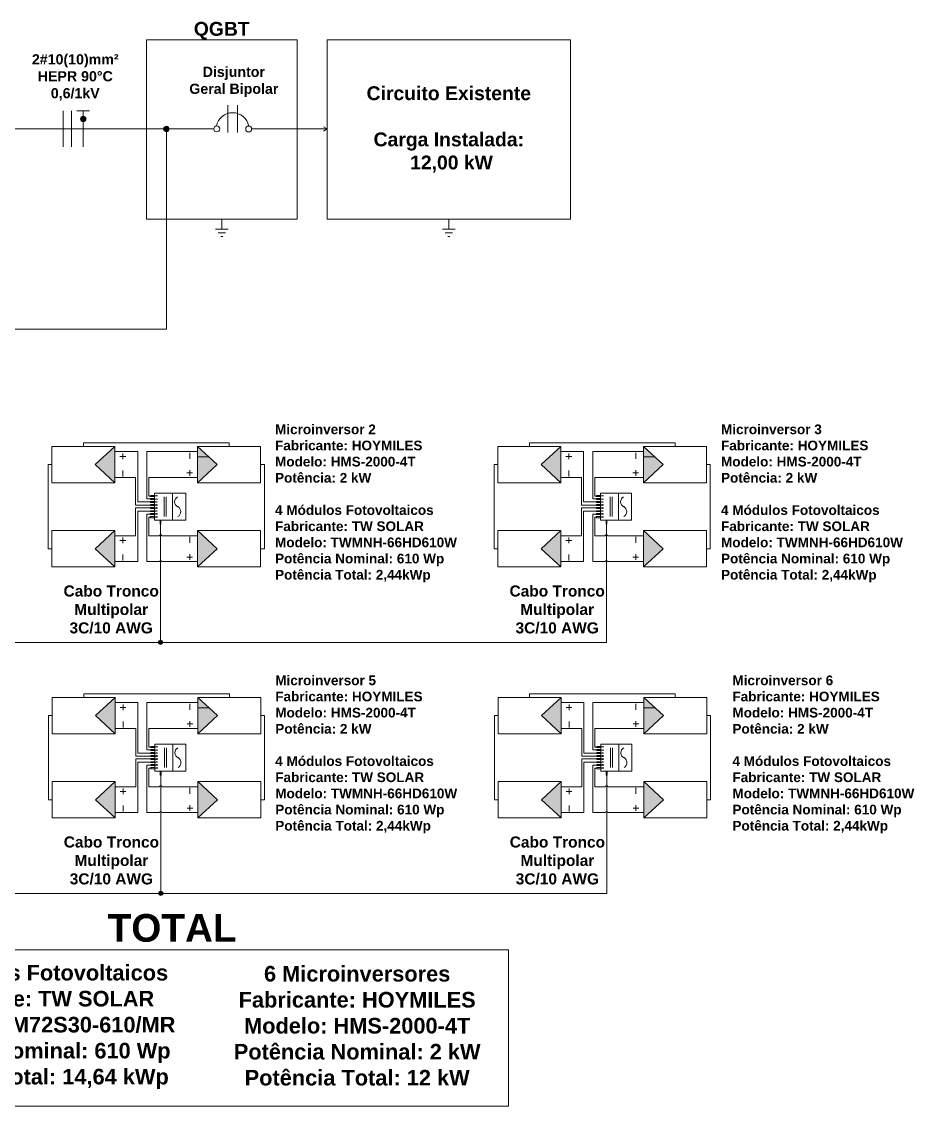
# Model space of a CAD drawing. Header units: millimetres. Extents: x 3949 to 5857, y -1969 to -943.
# Drawn here: x 5359.2 to 5400.7, y -1937.2 to -1886.8 of the extents above; entities that cross this region are included whole.
import ezdxf

# ---------------------------------------------------------------- set-up
doc = ezdxf.new("R2010")
doc.units = ezdxf.units.MM
doc.layers.add('DESENHO', color=7, linetype='Continuous', lineweight=0)
doc.styles.add('Annotative', font='arial.ttf')
doc.styles.add('PDF Arial', font='arial.ttf')

msp = doc.modelspace()

# ---------------------------------------------------------------- hatches: boundary and pattern name
at = {"layer": 'DESENHO', "lineweight": 0}
h = msp.add_hatch(color=256, dxfattribs=at)
h.dxf.hatch_style = 1
h.paths.add_polyline_path([(5362.013, -1891.181, 0.414214), (5361.888, -1891.306, 0.414214), (5362.013, -1891.431)])
h.paths.add_polyline_path([(5362.138, -1891.306, 0.414214), (5362.013, -1891.181), (5362.013, -1891.431, 0.414214)])
h = msp.add_hatch(color=256, dxfattribs=at)
h.dxf.hatch_style = 1
h.paths.add_polyline_path([(5366.011, -1891.77, 0.414214), (5365.886, -1891.645), (5365.886, -1891.895, 0.414214)])
h.paths.add_polyline_path([(5365.886, -1891.645, 0.414214), (5365.761, -1891.77, 0.414214), (5365.886, -1891.895)])
h = msp.add_hatch(color=7, dxfattribs=at)
h.dxf.hatch_style = 1
h.paths.add_polyline_path([(5362.576, -1907.38), (5363.491, -1908.225), (5363.491, -1906.536)])
h = msp.add_hatch(dxfattribs=at)
h.set_pattern_fill('ANGLE', scale=1.5, angle=180)
h.set_pattern_definition([(180, (10015.776, 900.95), (-4e-15, -10.4775), [7.62, -2.8575]), (270, (10015.776, 900.95), (10.4775, -4e-15), [7.62, -2.8575])])
h.paths.add_polyline_path([(5367.334, -1906.536), (5367.334, -1908.225), (5368.25, -1907.38)])
h = msp.add_hatch(color=7, dxfattribs=at)
h.dxf.hatch_style = 1
h.paths.add_polyline_path([(5368.25, -1907.38), (5367.334, -1906.536), (5367.334, -1908.225)])
h = msp.add_hatch(color=7, dxfattribs=at)
h.dxf.hatch_style = 1
h.paths.add_polyline_path([(5383.321, -1907.38), (5384.236, -1908.225), (5384.236, -1906.536)])
h = msp.add_hatch(dxfattribs=at)
h.set_pattern_fill('ANGLE', scale=1.5, angle=180)
h.set_pattern_definition([(180, (10036.521, 900.95), (-4e-15, -10.4775), [7.62, -2.8575]), (270, (10036.521, 900.95), (10.4775, -4e-15), [7.62, -2.8575])])
h.paths.add_polyline_path([(5388.079, -1906.536), (5388.079, -1908.225), (5388.994, -1907.38)])
h = msp.add_hatch(color=7, dxfattribs=at)
h.dxf.hatch_style = 1
h.paths.add_polyline_path([(5388.994, -1907.38), (5388.079, -1906.536), (5388.079, -1908.225)])
h = msp.add_hatch(color=7, dxfattribs=at)
h.dxf.hatch_style = 1
h.paths.add_polyline_path([(5362.576, -1911.289), (5363.491, -1910.444), (5363.491, -1912.134)])
h = msp.add_hatch(color=7, dxfattribs=at)
h.dxf.hatch_style = 1
h.paths.add_polyline_path([(5368.25, -1911.289), (5367.334, -1912.134), (5367.334, -1910.444)])
h = msp.add_hatch(color=7, dxfattribs=at)
h.dxf.hatch_style = 1
h.paths.add_polyline_path([(5383.321, -1911.289), (5384.236, -1910.444), (5384.236, -1912.134)])
h = msp.add_hatch(color=7, dxfattribs=at)
h.dxf.hatch_style = 1
h.paths.add_polyline_path([(5388.994, -1911.289), (5388.079, -1912.134), (5388.079, -1910.444)])
h = msp.add_hatch(color=5, dxfattribs=at)
h.dxf.hatch_style = 1
h.paths.add_polyline_path([(5365.708, -1915.644, 1), (5365.51, -1915.644, 1)])
h = msp.add_hatch(color=7, dxfattribs=at)
h.dxf.hatch_style = 1
h.paths.add_polyline_path([(5362.586, -1919.052), (5363.501, -1919.897), (5363.501, -1918.207)])
h = msp.add_hatch(dxfattribs=at)
h.set_pattern_fill('ANGLE', scale=1.5, angle=180)
h.set_pattern_definition([(180, (10015.786, 889.279), (-4e-15, -10.4775), [7.62, -2.8575]), (270, (10015.786, 889.279), (10.4775, -4e-15), [7.62, -2.8575])])
h.paths.add_polyline_path([(5367.345, -1918.207), (5367.345, -1919.897), (5368.26, -1919.052)])
h = msp.add_hatch(color=7, dxfattribs=at)
h.dxf.hatch_style = 1
h.paths.add_polyline_path([(5368.26, -1919.052), (5367.345, -1918.207), (5367.345, -1919.897)])
h = msp.add_hatch(color=7, dxfattribs=at)
h.dxf.hatch_style = 1
h.paths.add_polyline_path([(5383.331, -1919.052), (5384.246, -1919.897), (5384.246, -1918.207)])
h = msp.add_hatch(dxfattribs=at)
h.set_pattern_fill('ANGLE', scale=1.5, angle=180)
h.set_pattern_definition([(180, (10036.531, 889.279), (-4e-15, -10.4775), [7.62, -2.8575]), (270, (10036.531, 889.279), (10.4775, -4e-15), [7.62, -2.8575])])
h.paths.add_polyline_path([(5388.09, -1918.207), (5388.09, -1919.897), (5389.005, -1919.052)])
h = msp.add_hatch(color=7, dxfattribs=at)
h.dxf.hatch_style = 1
h.paths.add_polyline_path([(5389.005, -1919.052), (5388.09, -1918.207), (5388.09, -1919.897)])
h = msp.add_hatch(color=7, dxfattribs=at)
h.dxf.hatch_style = 1
h.paths.add_polyline_path([(5362.586, -1922.961), (5363.501, -1922.116), (5363.501, -1923.806)])
h = msp.add_hatch(color=7, dxfattribs=at)
h.dxf.hatch_style = 1
h.paths.add_polyline_path([(5368.26, -1922.961), (5367.345, -1923.806), (5367.345, -1922.116)])
h = msp.add_hatch(color=7, dxfattribs=at)
h.dxf.hatch_style = 1
h.paths.add_polyline_path([(5383.331, -1922.961), (5384.246, -1922.116), (5384.246, -1923.806)])
h = msp.add_hatch(color=7, dxfattribs=at)
h.dxf.hatch_style = 1
h.paths.add_polyline_path([(5389.005, -1922.961), (5388.09, -1923.806), (5388.09, -1922.116)])
h = msp.add_hatch(color=5, dxfattribs=at)
h.dxf.hatch_style = 1
h.paths.add_polyline_path([(5365.719, -1927.315, 1), (5365.52, -1927.315, 1)])

# ---------------------------------------------------------------- linework, layer by layer
for p, q in [((5368.737, -1891.939), (5368.737, -1890.672)), ((5369.193, -1891.939), (5369.193, -1890.672)), ((5361.074, -1892.605), (5361.074, -1890.936)), ((5361.469, -1892.605), (5361.469, -1890.936)), ((5361.716, -1890.936), (5362.013, -1890.936)), ((5362.013, -1892.605), (5362.013, -1890.936)), ((5362.013, -1890.936), (5362.31, -1890.936)), ((5373.356, -1891.77), (5373.189, -1891.668)), ((5373.189, -1891.878), (5373.356, -1891.77))]:
    msp.add_line(p, q, dxfattribs=at)
at = {"layer": 'DESENHO', "color": 5, "lineweight": 0}
for p, q in [((5358.535, -1891.77), (5368.088, -1891.77)), ((5365.886, -1891.77), (5365.886, -1901.082)), ((5369.848, -1891.77), (5373.356, -1891.77)), ((5325.18, -1901.082), (5365.886, -1901.082)), ((5363.491, -1906.777), (5364.547, -1906.777)), ((5364.547, -1906.777), (5364.547, -1909.118)), ((5364.966, -1908.976), (5364.966, -1906.777)), ((5364.966, -1906.777), (5367.334, -1906.777)), ((5384.236, -1906.777), (5385.291, -1906.777)), ((5385.291, -1906.777), (5385.291, -1909.118)), ((5385.711, -1908.976), (5385.711, -1906.777)), ((5385.711, -1906.777), (5388.079, -1906.777)), ((5364.452, -1907.984), (5363.491, -1907.984)), ((5364.452, -1909.26), (5364.452, -1907.984)), ((5367.334, -1907.984), (5365.061, -1907.984)), ((5365.061, -1907.984), (5365.061, -1908.841)), ((5385.197, -1907.984), (5384.236, -1907.984)), ((5385.197, -1909.26), (5385.197, -1907.984)), ((5388.079, -1907.984), (5385.806, -1907.984)), ((5385.806, -1907.984), (5385.806, -1908.841)), ((5365.061, -1908.841), (5365.142, -1908.841)), ((5385.806, -1908.841), (5385.887, -1908.841)), ((5365.142, -1909.26), (5364.452, -1909.26)), ((5365.142, -1909.396), (5364.452, -1909.396)), ((5364.452, -1909.396), (5364.452, -1910.686)), ((5364.547, -1909.118), (5365.142, -1909.118)), ((5365.142, -1908.976), (5364.966, -1908.976)), ((5385.887, -1909.26), (5385.197, -1909.26)), ((5385.887, -1909.396), (5385.197, -1909.396)), ((5385.197, -1909.396), (5385.197, -1910.686)), ((5385.291, -1909.118), (5385.887, -1909.118)), ((5385.887, -1908.976), (5385.711, -1908.976)), ((5364.547, -1909.545), (5365.142, -1909.545)), ((5364.547, -1911.892), (5364.547, -1909.545)), ((5365.142, -1909.68), (5364.966, -1909.68)), ((5364.966, -1909.68), (5364.966, -1911.892)), ((5365.061, -1910.686), (5365.061, -1909.822)), ((5365.061, -1909.822), (5365.142, -1909.822)), ((5385.291, -1909.545), (5385.887, -1909.545)), ((5385.291, -1911.892), (5385.291, -1909.545)), ((5385.887, -1909.68), (5385.711, -1909.68)), ((5385.711, -1909.68), (5385.711, -1911.892)), ((5385.806, -1910.686), (5385.806, -1909.822)), ((5385.806, -1909.822), (5385.887, -1909.822)), ((5365.609, -1910.147), (5365.609, -1915.644)), ((5386.354, -1910.147), (5386.354, -1915.644)), ((5364.452, -1910.686), (5363.491, -1910.686)), ((5365.555, -1910.686), (5365.061, -1910.686)), ((5367.334, -1910.686), (5365.663, -1910.686)), ((5385.197, -1910.686), (5384.236, -1910.686)), ((5386.3, -1910.686), (5385.806, -1910.686)), ((5388.079, -1910.686), (5386.408, -1910.686)), ((5363.491, -1911.892), (5364.547, -1911.892)), ((5364.966, -1911.892), (5365.555, -1911.892)), ((5365.663, -1911.892), (5367.334, -1911.892)), ((5384.236, -1911.892), (5385.291, -1911.892)), ((5385.711, -1911.892), (5386.3, -1911.892)), ((5386.408, -1911.892), (5388.079, -1911.892)), ((5344.765, -1915.644), (5365.609, -1915.644)), ((5365.51, -1915.644), (5386.354, -1915.644)), ((5363.501, -1918.449), (5364.557, -1918.449)), ((5364.557, -1918.449), (5364.557, -1920.79)), ((5364.977, -1920.648), (5364.977, -1918.449)), ((5364.977, -1918.449), (5367.345, -1918.449)), ((5384.246, -1918.449), (5385.302, -1918.449)), ((5385.302, -1918.449), (5385.302, -1920.79)), ((5385.721, -1920.648), (5385.721, -1918.449)), ((5385.721, -1918.449), (5388.09, -1918.449)), ((5364.462, -1919.655), (5363.501, -1919.655)), ((5364.462, -1920.932), (5364.462, -1919.655)), ((5367.345, -1919.655), (5365.071, -1919.655)), ((5365.071, -1919.655), (5365.071, -1920.512)), ((5385.207, -1919.655), (5384.246, -1919.655)), ((5385.207, -1920.932), (5385.207, -1919.655)), ((5388.09, -1919.655), (5385.816, -1919.655)), ((5385.816, -1919.655), (5385.816, -1920.512)), ((5365.071, -1920.512), (5365.152, -1920.512)), ((5385.816, -1920.512), (5385.897, -1920.512)), ((5365.152, -1920.932), (5364.462, -1920.932)), ((5364.557, -1920.79), (5365.152, -1920.79)), ((5365.152, -1920.648), (5364.977, -1920.648)), ((5385.897, -1920.932), (5385.207, -1920.932)), ((5385.302, -1920.79), (5385.897, -1920.79)), ((5385.897, -1920.648), (5385.721, -1920.648)), ((5365.152, -1921.067), (5364.462, -1921.067)), ((5364.462, -1921.067), (5364.462, -1922.358)), ((5364.557, -1921.216), (5365.152, -1921.216)), ((5364.557, -1923.564), (5364.557, -1921.216)), ((5365.152, -1921.352), (5364.977, -1921.352)), ((5364.977, -1921.352), (5364.977, -1923.564)), ((5365.071, -1922.358), (5365.071, -1921.494)), ((5365.071, -1921.494), (5365.152, -1921.494)), ((5385.897, -1921.067), (5385.207, -1921.067)), ((5385.207, -1921.067), (5385.207, -1922.358)), ((5385.302, -1921.216), (5385.897, -1921.216)), ((5385.302, -1923.564), (5385.302, -1921.216)), ((5385.897, -1921.352), (5385.721, -1921.352)), ((5385.721, -1921.352), (5385.721, -1923.564)), ((5385.816, -1922.358), (5385.816, -1921.494)), ((5385.816, -1921.494), (5385.897, -1921.494)), ((5365.619, -1921.818), (5365.619, -1927.315)), ((5386.364, -1921.818), (5386.364, -1927.315)), ((5364.462, -1922.358), (5363.501, -1922.358)), ((5365.565, -1922.358), (5365.071, -1922.358)), ((5367.345, -1922.358), (5365.673, -1922.358)), ((5385.207, -1922.358), (5384.246, -1922.358)), ((5386.31, -1922.358), (5385.816, -1922.358)), ((5388.09, -1922.358), (5386.418, -1922.358)), ((5363.501, -1923.564), (5364.557, -1923.564)), ((5364.977, -1923.564), (5365.565, -1923.564)), ((5365.673, -1923.564), (5367.345, -1923.564)), ((5384.246, -1923.564), (5385.302, -1923.564)), ((5385.721, -1923.564), (5386.31, -1923.564)), ((5386.418, -1923.564), (5388.09, -1923.564)), ((5344.775, -1927.315), (5365.619, -1927.315)), ((5365.52, -1927.315), (5386.364, -1927.315))]:
    msp.add_line(p, q, dxfattribs=at)
at = {"layer": 'DESENHO', "color": 3, "lineweight": 0}
for p, q in [((5368.459, -1896.426), (5368.459, -1895.964)), ((5379.019, -1896.426), (5379.019, -1895.964)), ((5368.417, -1896.765), (5368.502, -1896.765)), ((5378.977, -1896.765), (5379.062, -1896.765)), ((5368.801, -1906.364), (5362.025, -1906.364)), ((5362.025, -1906.364), (5362.025, -1906.536)), ((5368.801, -1906.536), (5368.801, -1906.364)), ((5389.546, -1906.364), (5382.769, -1906.364)), ((5382.769, -1906.364), (5382.769, -1906.536)), ((5389.546, -1906.536), (5389.546, -1906.364)), ((5360.558, -1907.38), (5360.386, -1907.38)), ((5360.386, -1907.38), (5360.386, -1911.289)), ((5370.439, -1907.38), (5370.267, -1907.38)), ((5370.439, -1911.289), (5370.439, -1907.38)), ((5381.303, -1907.38), (5381.131, -1907.38)), ((5381.131, -1907.38), (5381.131, -1911.289)), ((5391.184, -1907.38), (5391.012, -1907.38)), ((5391.184, -1911.289), (5391.184, -1907.38)), ((5360.386, -1911.289), (5360.558, -1911.289)), ((5370.267, -1911.289), (5370.439, -1911.289)), ((5381.131, -1911.289), (5381.303, -1911.289)), ((5391.012, -1911.289), (5391.184, -1911.289)), ((5368.811, -1918.036), (5362.035, -1918.036)), ((5362.035, -1918.036), (5362.035, -1918.207)), ((5368.811, -1918.207), (5368.811, -1918.036)), ((5389.556, -1918.036), (5382.78, -1918.036)), ((5382.78, -1918.036), (5382.78, -1918.207)), ((5389.556, -1918.207), (5389.556, -1918.036)), ((5360.568, -1919.052), (5360.397, -1919.052)), ((5360.397, -1919.052), (5360.397, -1922.961)), ((5370.45, -1919.052), (5370.278, -1919.052)), ((5370.45, -1922.961), (5370.45, -1919.052)), ((5381.313, -1919.052), (5381.141, -1919.052)), ((5381.141, -1919.052), (5381.141, -1922.961)), ((5391.194, -1919.052), (5391.023, -1919.052)), ((5391.194, -1922.961), (5391.194, -1919.052)), ((5360.397, -1922.961), (5360.568, -1922.961)), ((5370.278, -1922.961), (5370.45, -1922.961)), ((5381.141, -1922.961), (5381.313, -1922.961)), ((5391.023, -1922.961), (5391.194, -1922.961))]:
    msp.add_line(p, q, dxfattribs=at)
at = {"layer": 'DESENHO', "color": 7, "lineweight": 0}
for p, q in [((5367.334, -1907.359), (5367.334, -1906.533)), ((5388.079, -1907.359), (5388.079, -1906.533)), ((5363.491, -1907.402), (5363.491, -1908.227)), ((5384.236, -1907.402), (5384.236, -1908.227)), ((5363.491, -1911.268), (5363.491, -1910.442)), ((5384.236, -1911.268), (5384.236, -1910.442)), ((5367.334, -1911.311), (5367.334, -1912.136)), ((5388.079, -1911.311), (5388.079, -1912.136)), ((5367.345, -1919.031), (5367.345, -1918.205)), ((5388.09, -1919.031), (5388.09, -1918.205)), ((5363.501, -1919.073), (5363.501, -1919.899)), ((5384.246, -1919.073), (5384.246, -1919.899)), ((5363.501, -1922.939), (5363.501, -1922.114)), ((5384.246, -1922.939), (5384.246, -1922.114)), ((5367.345, -1922.982), (5367.345, -1923.808)), ((5388.09, -1922.982), (5388.09, -1923.808))]:
    msp.add_line(p, q, dxfattribs=at)
at = {"layer": 'DESENHO', "lineweight": 0}
for points in [[(5364.95, -1887.622), (5371.968, -1887.622), (5371.968, -1895.964), (5364.95, -1895.964)], [(5384.682, -1887.622), (5373.356, -1887.622), (5373.356, -1895.964), (5384.682, -1895.964)], [(5360.558, -1906.536), (5363.491, -1906.536), (5363.491, -1908.225), (5360.558, -1908.225)], [(5370.267, -1908.225), (5367.334, -1908.225), (5367.334, -1906.536), (5370.267, -1906.536)], [(5381.303, -1906.536), (5384.236, -1906.536), (5384.236, -1908.225), (5381.303, -1908.225)], [(5391.012, -1908.225), (5388.079, -1908.225), (5388.079, -1906.536), (5391.012, -1906.536)], [(5360.558, -1912.134), (5363.491, -1912.134), (5363.491, -1910.444), (5360.558, -1910.444)], [(5370.267, -1910.444), (5367.334, -1910.444), (5367.334, -1912.134), (5370.267, -1912.134)], [(5381.303, -1912.134), (5384.236, -1912.134), (5384.236, -1910.444), (5381.303, -1910.444)], [(5391.012, -1910.444), (5388.079, -1910.444), (5388.079, -1912.134), (5391.012, -1912.134)], [(5360.568, -1918.207), (5363.501, -1918.207), (5363.501, -1919.897), (5360.568, -1919.897)], [(5370.278, -1919.897), (5367.345, -1919.897), (5367.345, -1918.207), (5370.278, -1918.207)], [(5381.313, -1918.207), (5384.246, -1918.207), (5384.246, -1919.897), (5381.313, -1919.897)], [(5391.023, -1919.897), (5388.09, -1919.897), (5388.09, -1918.207), (5391.023, -1918.207)], [(5360.568, -1923.806), (5363.501, -1923.806), (5363.501, -1922.116), (5360.568, -1922.116)], [(5370.278, -1922.116), (5367.345, -1922.116), (5367.345, -1923.806), (5370.278, -1923.806)], [(5381.313, -1923.806), (5384.246, -1923.806), (5384.246, -1922.116), (5381.313, -1922.116)], [(5391.023, -1922.116), (5388.09, -1922.116), (5388.09, -1923.806), (5391.023, -1923.806)], [(5351.496, -1929.942), (5381.79, -1929.942), (5381.79, -1937.218), (5351.496, -1937.218)]]:
    msp.add_lwpolyline(points, close=True, dxfattribs=at)
at = {"layer": 'DESENHO', "color": 3, "lineweight": 0}
for points in [[(5368.162, -1896.426), (5368.459, -1896.426), (5368.756, -1896.426)], [(5368.289, -1896.595), (5368.459, -1896.595), (5368.629, -1896.595)], [(5378.722, -1896.426), (5379.019, -1896.426), (5379.316, -1896.426)], [(5378.849, -1896.595), (5379.019, -1896.595), (5379.189, -1896.595)]]:
    msp.add_lwpolyline(points, dxfattribs=at)
at = {"layer": 'DESENHO', "color": 18, "lineweight": 0, "true_color": 0x000000}
for points in [[(5363.491, -1906.536), (5362.576, -1907.38), (5363.491, -1908.225)], [(5367.334, -1908.225), (5368.25, -1907.38), (5367.334, -1906.536)], [(5384.236, -1906.536), (5383.321, -1907.38), (5384.236, -1908.225)], [(5388.079, -1908.225), (5388.994, -1907.38), (5388.079, -1906.536)], [(5363.491, -1912.134), (5362.576, -1911.289), (5363.491, -1910.444)], [(5367.334, -1910.444), (5368.25, -1911.289), (5367.334, -1912.134)], [(5384.236, -1912.134), (5383.321, -1911.289), (5384.236, -1910.444)], [(5388.079, -1910.444), (5388.994, -1911.289), (5388.079, -1912.134)], [(5363.501, -1918.207), (5362.586, -1919.052), (5363.501, -1919.897)], [(5367.345, -1919.897), (5368.26, -1919.052), (5367.345, -1918.207)], [(5384.246, -1918.207), (5383.331, -1919.052), (5384.246, -1919.897)], [(5388.09, -1919.897), (5389.005, -1919.052), (5388.09, -1918.207)], [(5363.501, -1923.806), (5362.586, -1922.961), (5363.501, -1922.116)], [(5367.345, -1922.116), (5368.26, -1922.961), (5367.345, -1923.806)], [(5384.246, -1923.806), (5383.331, -1922.961), (5384.246, -1922.116)], [(5388.09, -1922.116), (5389.005, -1922.961), (5388.09, -1923.806)]]:
    msp.add_lwpolyline(points, dxfattribs=at)
at = {"layer": 'DESENHO', "color": 7, "lineweight": 0}
for points in [[(5363.856, -1906.86), (5363.856, -1907.131)], [(5366.969, -1907.104), (5366.969, -1906.833)], [(5384.601, -1906.86), (5384.601, -1907.131)], [(5387.714, -1907.104), (5387.714, -1906.833)], [(5363.992, -1906.996), (5363.721, -1906.996)], [(5384.737, -1906.996), (5384.466, -1906.996)], [(5363.856, -1907.659), (5363.856, -1907.929)], [(5366.834, -1907.767), (5367.104, -1907.767)], [(5366.969, -1907.902), (5366.969, -1907.632)], [(5384.601, -1907.659), (5384.601, -1907.929)], [(5387.578, -1907.767), (5387.849, -1907.767)], [(5387.714, -1907.902), (5387.714, -1907.632)], [(5365.399, -1908.848), (5365.399, -1908.821), (5365.413, -1908.834), (5365.386, -1908.834), (5365.359, -1908.834)], [(5365.372, -1908.821), (5365.372, -1908.848)], [(5365.44, -1908.848), (5365.44, -1908.821), (5365.426, -1908.848), (5365.426, -1908.821)], [(5365.453, -1908.821), (5365.453, -1908.848)], [(5365.778, -1908.875), (5365.778, -1909.795)], [(5365.873, -1908.875), (5365.873, -1909.795)], [(5366.171, -1909.957), (5366.171, -1908.712)], [(5386.144, -1908.848), (5386.144, -1908.821), (5386.158, -1908.834), (5386.13, -1908.834), (5386.103, -1908.834)], [(5386.117, -1908.821), (5386.117, -1908.848)], [(5386.185, -1908.848), (5386.185, -1908.821), (5386.171, -1908.848), (5386.171, -1908.821)], [(5386.198, -1908.821), (5386.198, -1908.848)], [(5386.523, -1908.875), (5386.523, -1909.795)], [(5386.618, -1908.875), (5386.618, -1909.795)], [(5386.915, -1909.957), (5386.915, -1908.712)], [(5365.399, -1908.996), (5365.399, -1908.969), (5365.413, -1908.983), (5365.386, -1908.983), (5365.359, -1908.983)], [(5365.386, -1909.118), (5365.359, -1909.118)], [(5365.386, -1909.267), (5365.359, -1909.267)], [(5365.386, -1909.402), (5365.359, -1909.402)], [(5365.372, -1909.105), (5365.372, -1909.132)], [(5365.372, -1909.389), (5365.372, -1909.416)], [(5365.413, -1909.105), (5365.399, -1909.105), (5365.399, -1909.118), (5365.386, -1909.118), (5365.399, -1909.132), (5365.413, -1909.132)], [(5365.413, -1909.24), (5365.399, -1909.24), (5365.399, -1909.254), (5365.386, -1909.267), (5365.399, -1909.281), (5365.413, -1909.281), (5365.413, -1909.267)], [(5365.413, -1909.389), (5365.399, -1909.375), (5365.399, -1909.389), (5365.399, -1909.402), (5365.413, -1909.416), (5365.386, -1909.416)], [(5365.44, -1908.996), (5365.44, -1908.969), (5365.426, -1908.996), (5365.426, -1908.969)], [(5365.44, -1909.132), (5365.44, -1909.105), (5365.426, -1909.132), (5365.426, -1909.105)], [(5365.44, -1909.281), (5365.44, -1909.24), (5365.426, -1909.281), (5365.426, -1909.24)], [(5365.44, -1909.416), (5365.44, -1909.375), (5365.426, -1909.416), (5365.426, -1909.375)], [(5365.453, -1908.969), (5365.453, -1908.996)], [(5365.453, -1909.105), (5365.453, -1909.132)], [(5365.453, -1909.24), (5365.453, -1909.281)], [(5365.453, -1909.375), (5365.453, -1909.416)], [(5386.144, -1908.996), (5386.144, -1908.969), (5386.158, -1908.983), (5386.13, -1908.983), (5386.103, -1908.983)], [(5386.13, -1909.118), (5386.103, -1909.118)], [(5386.13, -1909.267), (5386.103, -1909.267)], [(5386.13, -1909.402), (5386.103, -1909.402)], [(5386.117, -1909.105), (5386.117, -1909.132)], [(5386.117, -1909.389), (5386.117, -1909.416)], [(5386.158, -1909.105), (5386.144, -1909.105), (5386.144, -1909.118), (5386.13, -1909.118), (5386.144, -1909.132), (5386.158, -1909.132)], [(5386.158, -1909.24), (5386.144, -1909.24), (5386.144, -1909.254), (5386.13, -1909.267), (5386.144, -1909.281), (5386.158, -1909.281), (5386.158, -1909.267)], [(5386.158, -1909.389), (5386.144, -1909.375), (5386.144, -1909.389), (5386.144, -1909.402), (5386.158, -1909.416), (5386.13, -1909.416)], [(5386.185, -1908.996), (5386.185, -1908.969), (5386.171, -1908.996), (5386.171, -1908.969)], [(5386.185, -1909.132), (5386.185, -1909.105), (5386.171, -1909.132), (5386.171, -1909.105)], [(5386.185, -1909.281), (5386.185, -1909.24), (5386.171, -1909.281), (5386.171, -1909.24)], [(5386.185, -1909.416), (5386.185, -1909.375), (5386.171, -1909.416), (5386.171, -1909.375)], [(5386.198, -1908.969), (5386.198, -1908.996)], [(5386.198, -1909.105), (5386.198, -1909.132)], [(5386.198, -1909.24), (5386.198, -1909.281)], [(5386.198, -1909.375), (5386.198, -1909.416)], [(5365.386, -1909.538), (5365.359, -1909.538)], [(5365.386, -1909.687), (5365.359, -1909.687)], [(5365.386, -1909.822), (5365.359, -1909.822)], [(5365.372, -1909.66), (5365.372, -1909.7)], [(5365.413, -1909.524), (5365.399, -1909.524), (5365.399, -1909.538), (5365.413, -1909.551), (5365.386, -1909.551)], [(5365.413, -1909.66), (5365.399, -1909.66), (5365.399, -1909.7)], [(5365.413, -1909.808), (5365.399, -1909.808), (5365.399, -1909.795), (5365.399, -1909.835)], [(5365.44, -1909.551), (5365.44, -1909.524), (5365.426, -1909.551), (5365.426, -1909.524)], [(5365.44, -1909.7), (5365.44, -1909.66), (5365.426, -1909.7), (5365.426, -1909.66)], [(5365.44, -1909.835), (5365.44, -1909.795), (5365.426, -1909.835), (5365.426, -1909.795)], [(5365.453, -1909.524), (5365.453, -1909.551)], [(5365.453, -1909.66), (5365.453, -1909.7)], [(5365.453, -1909.795), (5365.453, -1909.835)], [(5386.13, -1909.538), (5386.103, -1909.538)], [(5386.13, -1909.687), (5386.103, -1909.687)], [(5386.13, -1909.822), (5386.103, -1909.822)], [(5386.117, -1909.66), (5386.117, -1909.7)], [(5386.158, -1909.524), (5386.144, -1909.524), (5386.144, -1909.538), (5386.158, -1909.551), (5386.13, -1909.551)], [(5386.158, -1909.66), (5386.144, -1909.66), (5386.144, -1909.7)], [(5386.158, -1909.808), (5386.144, -1909.808), (5386.144, -1909.795), (5386.144, -1909.835)], [(5386.185, -1909.551), (5386.185, -1909.524), (5386.171, -1909.551), (5386.171, -1909.524)], [(5386.185, -1909.7), (5386.185, -1909.66), (5386.171, -1909.7), (5386.171, -1909.66)], [(5386.185, -1909.835), (5386.185, -1909.795), (5386.171, -1909.835), (5386.171, -1909.795)], [(5386.198, -1909.524), (5386.198, -1909.551)], [(5386.198, -1909.66), (5386.198, -1909.7)], [(5386.198, -1909.795), (5386.198, -1909.835)], [(5363.992, -1910.902), (5363.721, -1910.902)], [(5363.856, -1910.767), (5363.856, -1911.038)], [(5366.969, -1911.013), (5366.969, -1910.742)], [(5384.737, -1910.902), (5384.466, -1910.902)], [(5384.601, -1910.767), (5384.601, -1911.038)], [(5387.714, -1911.013), (5387.714, -1910.742)], [(5363.856, -1911.566), (5363.856, -1911.836)], [(5366.969, -1911.811), (5366.969, -1911.541)], [(5384.601, -1911.566), (5384.601, -1911.836)], [(5387.714, -1911.811), (5387.714, -1911.541)], [(5366.979, -1918.776), (5366.979, -1918.505)], [(5387.724, -1918.776), (5387.724, -1918.505)], [(5364.002, -1918.667), (5363.732, -1918.667)], [(5363.867, -1918.532), (5363.867, -1918.803)], [(5384.747, -1918.667), (5384.476, -1918.667)], [(5384.612, -1918.532), (5384.612, -1918.803)], [(5363.867, -1919.33), (5363.867, -1919.601)], [(5366.844, -1919.439), (5367.115, -1919.439)], [(5366.979, -1919.574), (5366.979, -1919.303)], [(5384.612, -1919.33), (5384.612, -1919.601)], [(5387.589, -1919.439), (5387.859, -1919.439)], [(5387.724, -1919.574), (5387.724, -1919.303)], [(5365.41, -1920.519), (5365.41, -1920.492), (5365.423, -1920.506), (5365.396, -1920.506), (5365.369, -1920.506)], [(5365.383, -1920.492), (5365.383, -1920.519)], [(5365.45, -1920.519), (5365.45, -1920.492), (5365.437, -1920.519), (5365.437, -1920.492)], [(5365.464, -1920.492), (5365.464, -1920.519)], [(5366.181, -1921.629), (5366.181, -1920.384)], [(5386.154, -1920.519), (5386.154, -1920.492), (5386.168, -1920.506), (5386.141, -1920.506), (5386.114, -1920.506)], [(5386.127, -1920.492), (5386.127, -1920.519)], [(5386.195, -1920.519), (5386.195, -1920.492), (5386.181, -1920.519), (5386.181, -1920.492)], [(5386.208, -1920.492), (5386.208, -1920.519)], [(5386.926, -1921.629), (5386.926, -1920.384)], [(5365.41, -1920.668), (5365.41, -1920.641), (5365.423, -1920.655), (5365.396, -1920.655), (5365.369, -1920.655)], [(5365.396, -1920.79), (5365.369, -1920.79)], [(5365.396, -1920.939), (5365.369, -1920.939)], [(5365.383, -1920.776), (5365.383, -1920.803)], [(5365.423, -1920.776), (5365.41, -1920.776), (5365.41, -1920.79), (5365.396, -1920.79), (5365.41, -1920.803), (5365.423, -1920.803)], [(5365.423, -1920.912), (5365.41, -1920.912), (5365.41, -1920.925), (5365.396, -1920.939), (5365.41, -1920.952), (5365.423, -1920.952), (5365.423, -1920.939)], [(5365.45, -1920.668), (5365.45, -1920.641), (5365.437, -1920.668), (5365.437, -1920.641)], [(5365.45, -1920.803), (5365.45, -1920.776), (5365.437, -1920.803), (5365.437, -1920.776)], [(5365.45, -1920.952), (5365.45, -1920.912), (5365.437, -1920.952), (5365.437, -1920.912)], [(5365.464, -1920.641), (5365.464, -1920.668)], [(5365.464, -1920.776), (5365.464, -1920.803)], [(5365.464, -1920.912), (5365.464, -1920.952)], [(5365.788, -1920.546), (5365.788, -1921.467)], [(5365.883, -1920.546), (5365.883, -1921.467)], [(5386.154, -1920.668), (5386.154, -1920.641), (5386.168, -1920.655), (5386.141, -1920.655), (5386.114, -1920.655)], [(5386.141, -1920.79), (5386.114, -1920.79)], [(5386.141, -1920.939), (5386.114, -1920.939)], [(5386.127, -1920.776), (5386.127, -1920.803)], [(5386.168, -1920.776), (5386.154, -1920.776), (5386.154, -1920.79), (5386.141, -1920.79), (5386.154, -1920.803), (5386.168, -1920.803)], [(5386.168, -1920.912), (5386.154, -1920.912), (5386.154, -1920.925), (5386.141, -1920.939), (5386.154, -1920.952), (5386.168, -1920.952), (5386.168, -1920.939)], [(5386.195, -1920.668), (5386.195, -1920.641), (5386.181, -1920.668), (5386.181, -1920.641)], [(5386.195, -1920.803), (5386.195, -1920.776), (5386.181, -1920.803), (5386.181, -1920.776)], [(5386.195, -1920.952), (5386.195, -1920.912), (5386.181, -1920.952), (5386.181, -1920.912)], [(5386.208, -1920.641), (5386.208, -1920.668)], [(5386.208, -1920.776), (5386.208, -1920.803)], [(5386.208, -1920.912), (5386.208, -1920.952)], [(5386.533, -1920.546), (5386.533, -1921.467)], [(5386.628, -1920.546), (5386.628, -1921.467)], [(5365.396, -1921.074), (5365.369, -1921.074)], [(5365.396, -1921.209), (5365.369, -1921.209)], [(5365.396, -1921.358), (5365.369, -1921.358)], [(5365.396, -1921.494), (5365.369, -1921.494)], [(5365.383, -1921.061), (5365.383, -1921.088)], [(5365.383, -1921.331), (5365.383, -1921.372)], [(5365.423, -1921.061), (5365.41, -1921.047), (5365.41, -1921.061), (5365.41, -1921.074), (5365.423, -1921.088), (5365.396, -1921.088)], [(5365.423, -1921.196), (5365.41, -1921.196), (5365.41, -1921.209), (5365.423, -1921.223), (5365.396, -1921.223)], [(5365.423, -1921.331), (5365.41, -1921.331), (5365.41, -1921.372)], [(5365.423, -1921.48), (5365.41, -1921.48), (5365.41, -1921.467), (5365.41, -1921.507)], [(5365.45, -1921.088), (5365.45, -1921.047), (5365.437, -1921.088), (5365.437, -1921.047)], [(5365.45, -1921.223), (5365.45, -1921.196), (5365.437, -1921.223), (5365.437, -1921.196)], [(5365.45, -1921.372), (5365.45, -1921.331), (5365.437, -1921.372), (5365.437, -1921.331)], [(5365.45, -1921.507), (5365.45, -1921.467), (5365.437, -1921.507), (5365.437, -1921.467)], [(5365.464, -1921.047), (5365.464, -1921.088)], [(5365.464, -1921.196), (5365.464, -1921.223)], [(5365.464, -1921.331), (5365.464, -1921.372)], [(5365.464, -1921.467), (5365.464, -1921.507)], [(5386.141, -1921.074), (5386.114, -1921.074)], [(5386.141, -1921.209), (5386.114, -1921.209)], [(5386.141, -1921.358), (5386.114, -1921.358)], [(5386.141, -1921.494), (5386.114, -1921.494)], [(5386.127, -1921.061), (5386.127, -1921.088)], [(5386.127, -1921.331), (5386.127, -1921.372)], [(5386.168, -1921.061), (5386.154, -1921.047), (5386.154, -1921.061), (5386.154, -1921.074), (5386.168, -1921.088), (5386.141, -1921.088)], [(5386.168, -1921.196), (5386.154, -1921.196), (5386.154, -1921.209), (5386.168, -1921.223), (5386.141, -1921.223)], [(5386.168, -1921.331), (5386.154, -1921.331), (5386.154, -1921.372)], [(5386.168, -1921.48), (5386.154, -1921.48), (5386.154, -1921.467), (5386.154, -1921.507)], [(5386.195, -1921.088), (5386.195, -1921.047), (5386.181, -1921.088), (5386.181, -1921.047)], [(5386.195, -1921.223), (5386.195, -1921.196), (5386.181, -1921.223), (5386.181, -1921.196)], [(5386.195, -1921.372), (5386.195, -1921.331), (5386.181, -1921.372), (5386.181, -1921.331)], [(5386.195, -1921.507), (5386.195, -1921.467), (5386.181, -1921.507), (5386.181, -1921.467)], [(5386.208, -1921.047), (5386.208, -1921.088)], [(5386.208, -1921.196), (5386.208, -1921.223)], [(5386.208, -1921.331), (5386.208, -1921.372)], [(5386.208, -1921.467), (5386.208, -1921.507)], [(5363.867, -1922.439), (5363.867, -1922.709)], [(5366.979, -1922.684), (5366.979, -1922.414)], [(5384.612, -1922.439), (5384.612, -1922.709)], [(5387.724, -1922.684), (5387.724, -1922.414)], [(5364.002, -1922.574), (5363.732, -1922.574)], [(5384.747, -1922.574), (5384.476, -1922.574)], [(5363.867, -1923.237), (5363.867, -1923.508)], [(5366.979, -1923.483), (5366.979, -1923.212)], [(5384.612, -1923.237), (5384.612, -1923.508)], [(5387.724, -1923.483), (5387.724, -1923.212)]]:
    msp.add_lwpolyline(points, dxfattribs=at)
for points in [[(5365.332, -1908.861), (5365.332, -1908.821), (5365.142, -1908.821), (5365.142, -1908.861)], [(5366.78, -1909.957), (5366.78, -1908.712), (5365.332, -1908.712), (5365.332, -1909.957)], [(5386.076, -1908.861), (5386.076, -1908.821), (5385.887, -1908.821), (5385.887, -1908.861)], [(5387.524, -1909.957), (5387.524, -1908.712), (5386.076, -1908.712), (5386.076, -1909.957)], [(5365.332, -1908.996), (5365.332, -1908.956), (5365.142, -1908.956), (5365.142, -1908.996)], [(5365.332, -1909.145), (5365.332, -1909.091), (5365.142, -1909.091), (5365.142, -1909.145)], [(5365.332, -1909.281), (5365.332, -1909.24), (5365.142, -1909.24), (5365.142, -1909.281)], [(5365.332, -1909.416), (5365.332, -1909.375), (5365.142, -1909.375), (5365.142, -1909.416)], [(5386.076, -1908.996), (5386.076, -1908.956), (5385.887, -1908.956), (5385.887, -1908.996)], [(5386.076, -1909.145), (5386.076, -1909.091), (5385.887, -1909.091), (5385.887, -1909.145)], [(5386.076, -1909.281), (5386.076, -1909.24), (5385.887, -1909.24), (5385.887, -1909.281)], [(5386.076, -1909.416), (5386.076, -1909.375), (5385.887, -1909.375), (5385.887, -1909.416)], [(5365.332, -1909.565), (5365.332, -1909.524), (5365.142, -1909.524), (5365.142, -1909.565)], [(5365.332, -1909.7), (5365.332, -1909.66), (5365.142, -1909.66), (5365.142, -1909.7)], [(5365.332, -1909.849), (5365.332, -1909.795), (5365.142, -1909.795), (5365.142, -1909.849)], [(5386.076, -1909.565), (5386.076, -1909.524), (5385.887, -1909.524), (5385.887, -1909.565)], [(5386.076, -1909.7), (5386.076, -1909.66), (5385.887, -1909.66), (5385.887, -1909.7)], [(5386.076, -1909.849), (5386.076, -1909.795), (5385.887, -1909.795), (5385.887, -1909.849)], [(5365.589, -1910.147), (5365.629, -1910.147), (5365.629, -1909.957), (5365.589, -1909.957)], [(5386.333, -1910.147), (5386.374, -1910.147), (5386.374, -1909.957), (5386.333, -1909.957)], [(5365.342, -1920.533), (5365.342, -1920.492), (5365.152, -1920.492), (5365.152, -1920.533)], [(5366.79, -1921.629), (5366.79, -1920.384), (5365.342, -1920.384), (5365.342, -1921.629)], [(5386.087, -1920.533), (5386.087, -1920.492), (5385.897, -1920.492), (5385.897, -1920.533)], [(5387.535, -1921.629), (5387.535, -1920.384), (5386.087, -1920.384), (5386.087, -1921.629)], [(5365.342, -1920.668), (5365.342, -1920.628), (5365.152, -1920.628), (5365.152, -1920.668)], [(5365.342, -1920.817), (5365.342, -1920.763), (5365.152, -1920.763), (5365.152, -1920.817)], [(5365.342, -1920.952), (5365.342, -1920.912), (5365.152, -1920.912), (5365.152, -1920.952)], [(5386.087, -1920.668), (5386.087, -1920.628), (5385.897, -1920.628), (5385.897, -1920.668)], [(5386.087, -1920.817), (5386.087, -1920.763), (5385.897, -1920.763), (5385.897, -1920.817)], [(5386.087, -1920.952), (5386.087, -1920.912), (5385.897, -1920.912), (5385.897, -1920.952)], [(5365.342, -1921.088), (5365.342, -1921.047), (5365.152, -1921.047), (5365.152, -1921.088)], [(5365.342, -1921.236), (5365.342, -1921.196), (5365.152, -1921.196), (5365.152, -1921.236)], [(5365.342, -1921.372), (5365.342, -1921.331), (5365.152, -1921.331), (5365.152, -1921.372)], [(5365.342, -1921.521), (5365.342, -1921.467), (5365.152, -1921.467), (5365.152, -1921.521)], [(5386.087, -1921.088), (5386.087, -1921.047), (5385.897, -1921.047), (5385.897, -1921.088)], [(5386.087, -1921.236), (5386.087, -1921.196), (5385.897, -1921.196), (5385.897, -1921.236)], [(5386.087, -1921.372), (5386.087, -1921.331), (5385.897, -1921.331), (5385.897, -1921.372)], [(5386.087, -1921.521), (5386.087, -1921.467), (5385.897, -1921.467), (5385.897, -1921.521)], [(5365.599, -1921.818), (5365.64, -1921.818), (5365.64, -1921.629), (5365.599, -1921.629)], [(5386.344, -1921.818), (5386.384, -1921.818), (5386.384, -1921.629), (5386.344, -1921.629)]]:
    msp.add_lwpolyline(points, close=True, dxfattribs=at)
at = {"layer": 'DESENHO', "lineweight": 0}
for points in [[(5366.834, -1911.676), (5367.104, -1911.676)], [(5387.578, -1911.676), (5387.849, -1911.676)], [(5366.844, -1923.348), (5367.115, -1923.348)], [(5387.589, -1923.348), (5387.859, -1923.348)]]:
    msp.add_lwpolyline(points, dxfattribs=at)
for centre, radius in [((5362.013, -1891.306), 0.125), ((5365.886, -1891.77), 0.125), ((5368.225, -1891.77), 0.137), ((5369.711, -1891.775), 0.137)]:
    msp.add_circle(centre, radius, dxfattribs=at)
at = {"layer": 'DESENHO', "color": 5, "lineweight": 0}
for centre in [(5365.609, -1915.644), (5365.609, -1915.644), (5365.619, -1927.315)]:
    msp.add_circle(centre, 0.0994, dxfattribs=at)
at = {"layer": 'DESENHO', "lineweight": 0}
msp.add_arc((5368.963, -1891.778), 0.763, 10.5429, 169.0988, dxfattribs=at)
at = {"layer": 'DESENHO', "color": 5, "lineweight": 0}
for centre, start, end in [((5365.609, -1910.688), 2.092, 177.908), ((5386.354, -1910.688), 2.092, 177.908), ((5365.609, -1911.892), 0, 180), ((5386.354, -1911.892), 0, 180), ((5365.619, -1922.36), 2.092, 177.908), ((5386.364, -1922.36), 2.092, 177.908), ((5386.364, -1922.36), 2.092, 177.908), ((5365.619, -1923.564), 0, 180), ((5386.364, -1923.564), 0, 180), ((5386.364, -1923.564), 0, 180)]:
    msp.add_arc(centre, 0.054, start, end, dxfattribs=at)
at = {"layer": 'DESENHO', "color": 18, "lineweight": 0, "true_color": 0x000000}
for points in [[(5366.265, -1909.105), (5366.265, -1909.01), (5366.319, -1908.929), (5366.401, -1908.875)], [(5387.01, -1909.105), (5387.01, -1909.01), (5387.064, -1908.929), (5387.145, -1908.875)], [(5366.414, -1909.348), (5366.319, -1909.294), (5366.265, -1909.213), (5366.265, -1909.105)], [(5366.414, -1909.335), (5366.495, -1909.375), (5366.549, -1909.47), (5366.549, -1909.565)], [(5387.159, -1909.348), (5387.064, -1909.294), (5387.01, -1909.213), (5387.01, -1909.105)], [(5387.159, -1909.335), (5387.24, -1909.375), (5387.294, -1909.47), (5387.294, -1909.565)], [(5366.549, -1909.565), (5366.549, -1909.673), (5366.495, -1909.754), (5366.414, -1909.795)], [(5387.294, -1909.565), (5387.294, -1909.673), (5387.24, -1909.754), (5387.159, -1909.795)], [(5366.276, -1920.776), (5366.276, -1920.682), (5366.33, -1920.6), (5366.411, -1920.546)], [(5366.425, -1921.02), (5366.33, -1920.966), (5366.276, -1920.885), (5366.276, -1920.776)], [(5366.425, -1921.006), (5366.506, -1921.047), (5366.56, -1921.142), (5366.56, -1921.236)], [(5387.02, -1920.776), (5387.02, -1920.682), (5387.075, -1920.6), (5387.156, -1920.546)], [(5387.169, -1921.02), (5387.075, -1920.966), (5387.02, -1920.885), (5387.02, -1920.776)], [(5387.169, -1921.006), (5387.25, -1921.047), (5387.305, -1921.142), (5387.305, -1921.236)], [(5366.56, -1921.236), (5366.56, -1921.345), (5366.506, -1921.426), (5366.425, -1921.467)], [(5387.305, -1921.236), (5387.305, -1921.345), (5387.25, -1921.426), (5387.169, -1921.467)]]:
    msp.add_open_spline(points, degree=3, dxfattribs=at)

# ---------------------------------------------------------------- texts
at = {"layer": 'DESENHO', "lineweight": 0, "attachment_point": 9, "style": 'PDF Arial'}
for s, width, gutter_width, heights, insert, char_height in [('\\pxqc;{\\fArial|b1|i0|c0|p34;QGBT}', 7.00024, 25.896, [0.713], (5371.957, -1887.622), 0.64396), ('\\pxqc;{\\fArial|b1|i0|c0|p34;2#10(10)mm²\\PHEPR 90°C\\P0,6/1kV}', 5.84228, 12.5, [2.858], (5364.565, -1890.451), 0.47231), ('\\pxql;{\\fArial|b1|i0|c0|p34;TOTAL}', 4.87868, 25.896, [1.633], (5368.03, -1929.584), 1.28792)]:
    msp.add_mtext_dynamic_manual_height_columns(s, width=width, gutter_width=gutter_width, heights=heights, dxfattribs=dict(at, insert=insert, char_height=char_height))
at = {"layer": 'DESENHO', "lineweight": 0, "style": 'PDF Arial'}
for s, insert, char_height, width, attachment_point in [('\\pxqc;{\\fArial|b1|i0|c0|p34;Disjuntor \\PGeral Bipolar}', (5372.037, -1890.281), 0.47231, 6.03391, 9), ('\\pxqc;{\\fArial|b1|i0|c0|p34;Circuito Existente\\P\\PCarga Instalada:\\P 12,00 kW }', (5379.019, -1891.793), 0.64396, 11.3255, 5)]:
    msp.add_mtext(s, dxfattribs=dict(at, insert=insert, char_height=char_height, width=width, attachment_point=attachment_point))
at = {"layer": 'DESENHO', "color": 7, "lineweight": 0, "style": 'Annotative'}
for s, insert, char_height, width, attachment_point in [('{\\fArial|b1|i0|c0|p34;Microinversor 2\\PFabricante: HOYMILES\\PModelo: HMS-2000-4T\\PPotência: 2 kW\\P\\P\\pxql;4 Módulos Fotovoltaicos\\P\\pq*;Fabricante: TW SOLAR\\PModelo: \\C256;TWMNH-66HD610W\\PP\\C7;otência Nominal: 610 Wp\\PPotência Total: 2,44kWp}', (5370.937, -1912.86), 0.45057, 15.05026, 7), ('{\\fArial|b1|i0|c0|p34;Microinversor 3\\PFabricante: HOYMILES\\PModelo: HMS-2000-4T\\PPotência: 2 kW\\P\\P\\pxql;4 Módulos Fotovoltaicos\\P\\pq*;Fabricante: TW SOLAR\\PModelo: \\C256;TWMNH-66HD610W\\PP\\C7;otência Nominal: 610 Wp\\PPotência Total: 2,44kWp}', (5391.681, -1912.86), 0.45057, 15.05026, 7), ('\\pxqc;{\\fArial|b1|i0|c0|p34;Cabo Tronco\\PMultipolar\\P3C/10 AWG}', (5360.45, -1912.999), 0.51448, 5.72952, 1), ('\\pxqc;{\\fArial|b1|i0|c0|p34;Cabo Tronco\\PMultipolar\\P3C/10 AWG}', (5381.195, -1912.999), 0.51448, 5.72952, 1), ('{\\fArial|b1|i0|c0|p34;Microinversor 5\\PFabricante: HOYMILES\\PModelo: HMS-2000-4T\\PPotência: 2 kW\\P\\P\\pxql;4 Módulos Fotovoltaicos\\P\\pq*;Fabricante: TW SOLAR\\PModelo: \\C256;TWMNH-66HD610W\\PP\\C7;otência Nominal: 610 Wp\\PPotência Total: 2,44kWp}', (5370.947, -1924.532), 0.45057, 15.05026, 7), ('{\\fArial|b1|i0|c0|p34;Microinversor 6\\PFabricante: HOYMILES\\PModelo: HMS-2000-4T\\PPotência: 2 kW\\P\\P\\pxql;4 Módulos Fotovoltaicos\\P\\pq*;Fabricante: TW SOLAR\\PModelo: \\C256;TWMNH-66HD610W\\PP\\C7;otência Nominal: 610 Wp\\PPotência Total: 2,44kWp}', (5392.212, -1924.532), 0.45057, 15.05026, 7), ('\\pxqc;{\\fArial|b1|i0|c0|p34;Cabo Tronco\\PMultipolar\\P3C/10 AWG}', (5360.46, -1924.671), 0.51448, 5.72952, 1), ('\\pxqc;{\\fArial|b1|i0|c0|p34;Cabo Tronco\\PMultipolar\\P3C/10 AWG}', (5381.205, -1924.671), 0.51448, 5.72952, 1), ('\\pxqc;{\\fArial|b1|i0|c0|p34;24 Módulos Fotovoltaicos\\PFabricante: TW SOLAR\\PModelo: \\C256;JAM72S30-610/MR\\C0;\\P\\C7;Potência Nominal: 610 Wp\\PPotência Total: 14,64 kWp}', (5347.608, -1930.642), 0.72492, 24.27909, 1), ('\\pxqc;{\\fArial|b1|i0|c0|p34;6 Microinversores\\PFabricante: HOYMILES\\PModelo: HMS-2000-4T\\PPotência Nominal: 2 kW\\PPotência Total: 12 kW}', (5362.617, -1930.691), 0.72492, 24.27909, 1)]:
    msp.add_mtext(s, dxfattribs=dict(at, insert=insert, char_height=char_height, width=width, attachment_point=attachment_point))

doc.saveas('drawing.dxf')
